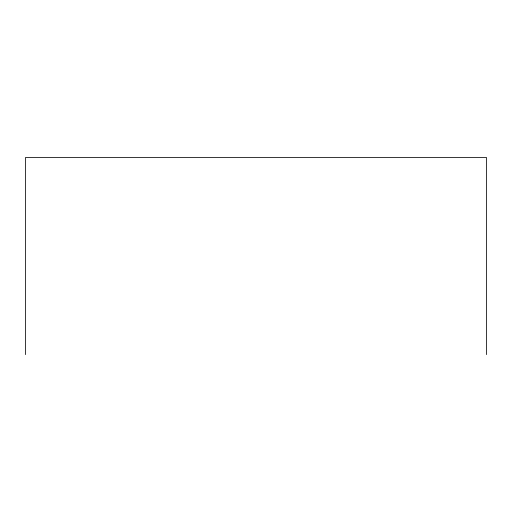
<?xml version="1.0" encoding="UTF-8"?>
<svg xmlns="http://www.w3.org/2000/svg" width="512" height="512" viewBox="0 0 512 512"><rect width="100%" height="100%" fill="white"/><g stroke="black" fill="none" stroke-linecap="round" stroke-linejoin="round"><path stroke-width="0.77" d="M486.4 354.592L486.4 157.408L25.6 157.408L25.6 354.592"/></g></svg>
